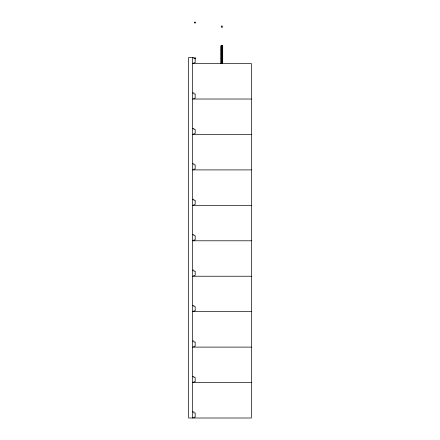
<?xml version="1.0" encoding="UTF-8"?>
<svg xmlns="http://www.w3.org/2000/svg" width="440" height="440" viewBox="0 0 440 440"><rect width="100%" height="100%" fill="white"/><g stroke="black" fill="none" stroke-linecap="round" stroke-linejoin="round"><path stroke-width="0.66" d="M222.118 50.078L222.695 49.852L222.695 45.667L221.315 45.667L220.737 45.887L220.737 49.852L222.695 50.023L222.695 54.208L222.118 54.428M221.315 50.023L220.737 50.242L220.737 54.208L222.695 54.428L222.695 58.619L222.118 58.839L220.737 58.619L220.737 54.654L221.315 54.428M220.737 63.421L222.695 63.195M192.61 63.58L251.378 63.58L251.378 418L188.623 418L188.623 57.486L193.897 57.486L193.897 58.548L195.184 58.548L195.184 62.711L193.897 62.711L193.897 63.58M192.61 92.928L193.897 92.928L193.897 93.99L195.184 93.99L195.184 98.153L193.897 98.153L193.897 99.022M192.61 99.022L251.378 99.022M192.61 128.37L193.897 128.37L193.897 129.432L195.184 129.432L195.184 133.595L193.897 133.595L193.897 134.464M192.61 134.464L251.378 134.464M192.61 163.812L193.897 163.812L193.897 164.874L195.184 164.874L195.184 169.037L193.897 169.037L193.897 169.906M192.61 169.906L251.378 169.906M192.61 199.254L193.897 199.254L193.897 200.316L195.184 200.316L195.184 204.479L193.897 204.479L193.897 205.348M192.61 205.348L251.378 205.348M192.61 234.696L193.897 234.696L193.897 235.757L195.184 235.757L195.184 239.921L193.897 239.921L193.897 240.79M192.61 240.79L251.378 240.79M192.61 270.138L193.897 270.138L193.897 271.2L195.184 271.2L195.184 275.363L193.897 275.363L193.897 276.232M192.61 276.232L251.378 276.232M192.61 305.58L193.897 305.58L193.897 306.642L195.184 306.642L195.184 310.805L193.897 310.805L193.897 311.674M192.61 311.674L251.378 311.674M192.61 341.022L193.897 341.022L193.897 342.084L195.184 342.084L195.184 346.247L193.897 346.247L193.897 347.116M192.61 347.116L251.378 347.116M192.61 376.464L193.897 376.464L193.897 377.526L195.184 377.526L195.184 381.689L193.897 381.689L193.897 382.558M192.61 382.558L251.378 382.558M192.61 411.906L193.897 411.906L193.897 412.968L195.184 412.968L195.184 417.137L193.897 417.137L193.897 418M222.118 45.667L222.118 63.195L222.695 62.975L222.695 58.784L220.737 59.01L220.737 62.975L221.315 63.195L221.315 45.667M221.986 45.667L221.986 63.195M221.447 45.667L221.447 63.195M192.61 57.486L192.61 418M194.887 58.784A0.561 0.539 88.4 0 1 194.711 57.871A0.561 0.539 88.4 0 1 195.591 58.058A0.561 0.539 88.4 0 1 195.096 58.828M221.595 26.076L221.595 27.357L222.387 27.357L222.387 26.076L221.595 26.076M194.629 22.28A0.561 0.539 88.4 0 0 195.096 23.117A0.561 0.539 88.4 0 0 195.564 22.28A0.561 0.539 88.4 0 0 194.629 22.28"/></g></svg>
